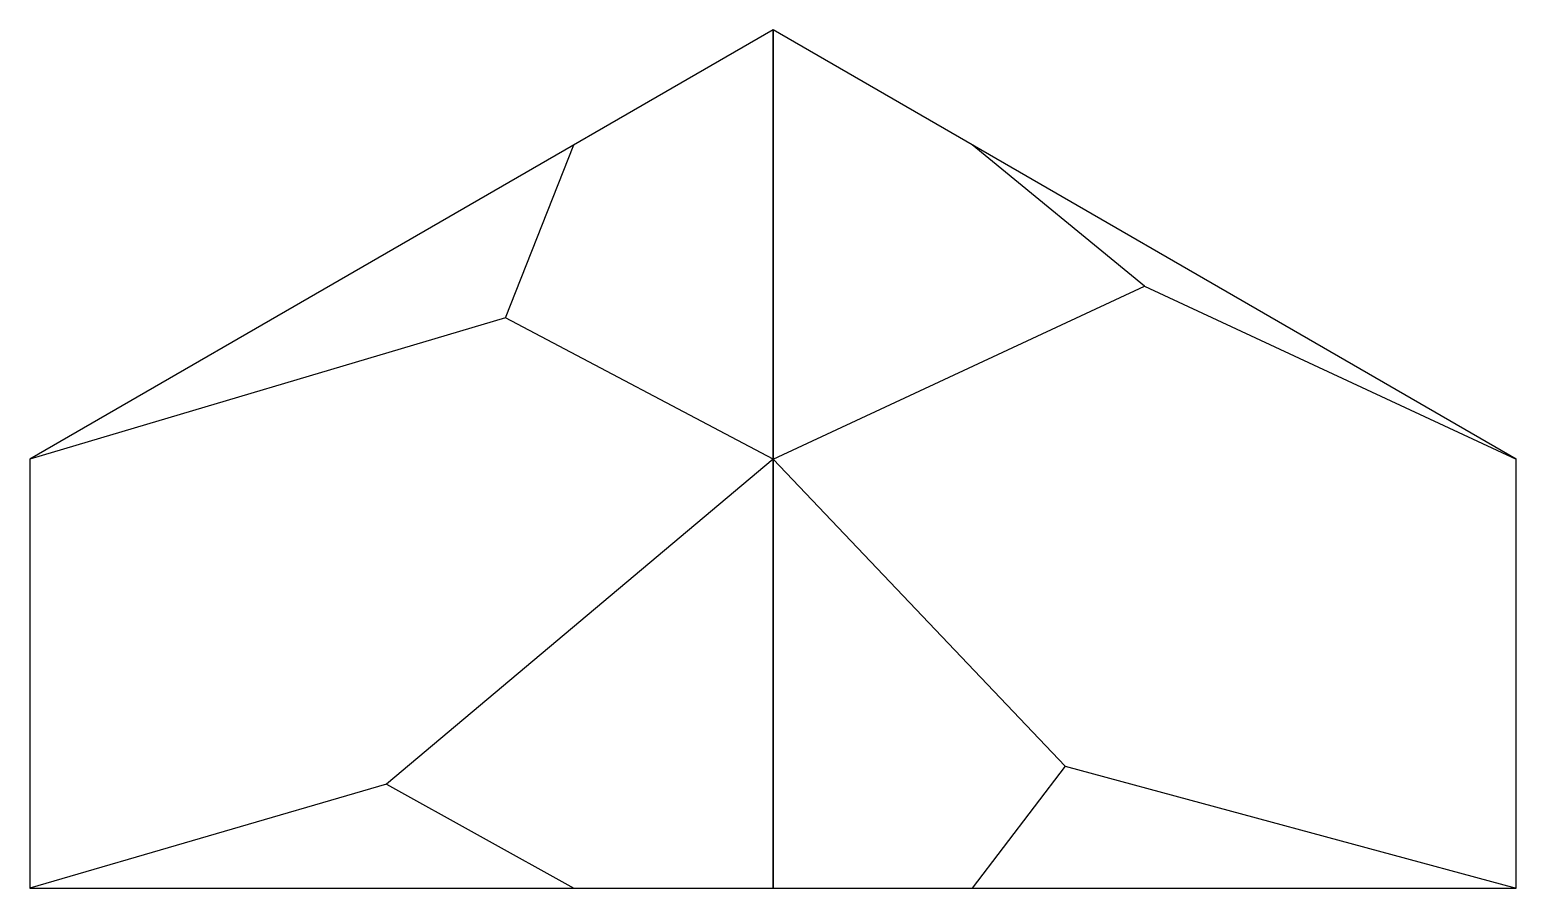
# Model space of a CAD drawing. Header units: millimetres. Extents: x -9353 to 9353, y -5400 to 5400.
import ezdxf

# ---------------------------------------------------------------- set-up
doc = ezdxf.new("R2010")
doc.units = ezdxf.units.MM
doc.layers.add('beam', color=4, linetype='Continuous')
doc.layers.add('roof', color=8, linetype='Continuous')

msp = doc.modelspace()

# ---------------------------------------------------------------- linework, layer by layer
at = {"layer": 'beam', "extrusion": (0, -1, 1e-16)}
for p, q in [((-3365, 1776, 3472), (-2506, 3953, 3500)), ((4676, 2176, 4113), (2506, 3953, 4384)), ((0, 0, 2952), (4676, 2176, 4113)), ((4676, 2176, 4113), (9353, 0, 6800)), ((-3365, 1776, 3472), (-9353, 0, 3500)), ((0, 0, 2952), (-3365, 1776, 3472)), ((0, 0, 2952), (-4862, -4090, 5129)), ((0, 0), (0, 0, 2952)), ((0, 0, 2952), (3678, -3864, 6929)), ((3678, -3864, 6929), (2506, -5400, 7392)), ((3678, -3864, 6929), (9353, -5400, 8600)), ((-4862, -4090, 5129), (-9353, -5400, 5300)), ((-4862, -4090, 5129), (-2506, -5400, 6508))]:
    msp.add_line(p, q, dxfattribs=at)
at = {"layer": 'roof'}
for points in [[(-9353, 0, 3500), (-9353, -5400, 5300), (0, -5400, 6950), (0, 5400, 3500)], [(0, 5400, 3500), (0, -5400, 6950), (9353, -5400, 8600), (9353, 0, 6800)]]:
    msp.add_3dface(points, dxfattribs=at)

doc.saveas('drawing.dxf')
